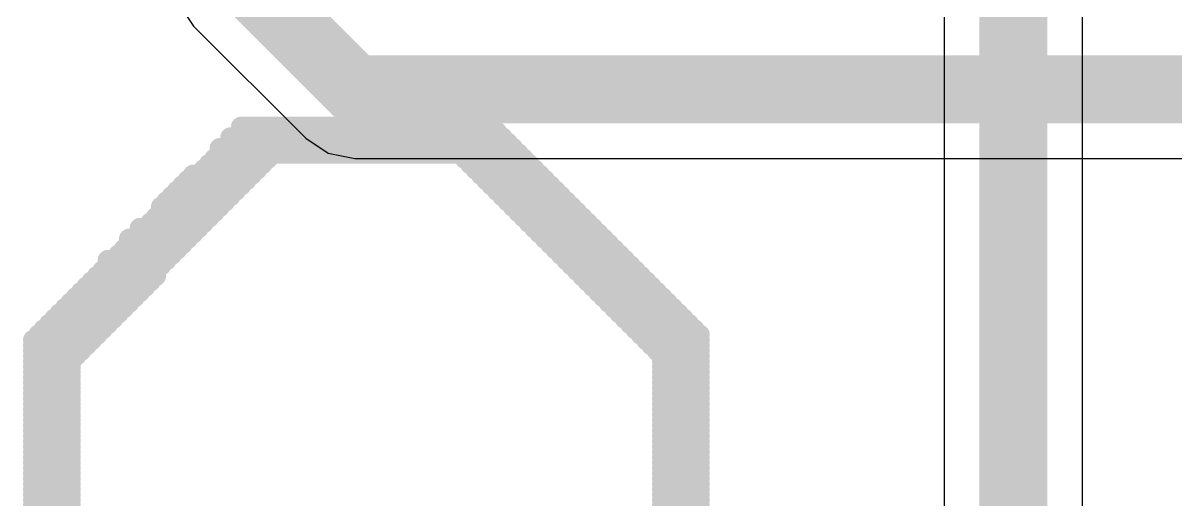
# Model space of a CAD drawing. Header units: inches. Extents: x -4.4 to 45.3, y -0.3 to 53.7.
# Drawn here: x 19.359 to 23.672, y 11.723 to 13.507 of the extents above; entities that cross this region are included whole.
import ezdxf

# ---------------------------------------------------------------- set-up
doc = ezdxf.new("R2010")
doc.units = ezdxf.units.IN
for name, color, linetype in [('Bottom Overlay', 54, 'Continuous'), ('Signal_2', 76, 'Continuous'), ('Top Layer', 1, 'Continuous')]:
    doc.layers.add(name, color=color, linetype=linetype)

msp = doc.modelspace()

# ---------------------------------------------------------------- linework, layer by layer
at = {"layer": 'Bottom Overlay', "const_width": 0.0762}
for points in [[(20.1745, 13.1187), (21.1117, 13.1187)], [(20.1346, 13.0789), (20.2144, 13.0789)], [(20.1745, 13.0988), (21.1316, 13.0988)], [(21.0718, 13.0789), (21.1516, 13.0789)], [(20.0947, 13.039), (20.1745, 13.039)], [(20.1346, 13.0589), (20.1944, 13.0589)], [(20.2543, 13.039), (21.0519, 13.039)], [(21.0917, 13.0589), (21.1715, 13.0589)], [(21.1117, 13.039), (21.1914, 13.039)], [(20.0748, 12.9991), (20.1346, 12.9991)], [(20.0947, 13.019), (20.1546, 13.019)], [(20.2144, 12.9991), (20.2742, 12.9991)], [(20.2343, 13.019), (21.0718, 13.019)], [(21.012, 12.9991), (21.0917, 12.9991)], [(21.1316, 13.019), (21.2114, 13.019)], [(21.1516, 12.9991), (21.2313, 12.9991)], [(20.0349, 12.9592), (20.0947, 12.9592)], [(20.0549, 12.9792), (20.1147, 12.9792)], [(20.1745, 12.9592), (20.2343, 12.9592)], [(20.1944, 12.9792), (20.2543, 12.9792)], [(21.0319, 12.9792), (21.1117, 12.9792)], [(21.0519, 12.9592), (21.1316, 12.9592)], [(21.1715, 12.9792), (21.2513, 12.9792)], [(21.1914, 12.9592), (21.2712, 12.9592)], [(19.9751, 12.9193), (20.0549, 12.9193)], [(19.995, 12.9393), (20.0748, 12.9393)], [(20.1346, 12.9193), (20.1944, 12.9193)], [(20.1546, 12.9393), (20.2144, 12.9393)], [(21.0718, 12.9393), (21.1516, 12.9393)], [(21.0917, 12.9193), (21.1715, 12.9193)], [(21.2114, 12.9393), (21.2911, 12.9393)], [(21.2313, 12.9193), (21.3111, 12.9193)], [(19.9153, 12.8595), (19.995, 12.8595)], [(19.9352, 12.8795), (20.015, 12.8795)], [(19.9552, 12.8994), (20.0349, 12.8994)], [(20.0748, 12.8595), (20.1346, 12.8595)], [(20.0947, 12.8795), (20.1546, 12.8795)], [(20.1147, 12.8994), (20.1745, 12.8994)], [(21.1117, 12.8994), (21.1914, 12.8994)], [(21.1316, 12.8795), (21.2114, 12.8795)], [(21.1516, 12.8595), (21.2313, 12.8595)], [(21.2513, 12.8994), (21.331, 12.8994)], [(21.2712, 12.8795), (21.351, 12.8795)], [(21.2911, 12.8595), (21.3709, 12.8595)], [(19.8754, 12.8196), (19.9552, 12.8196)], [(19.8953, 12.8396), (19.9751, 12.8396)], [(20.0349, 12.8196), (20.0947, 12.8196)], [(20.0549, 12.8396), (20.1147, 12.8396)], [(21.1715, 12.8396), (21.2313, 12.8396)], [(21.1914, 12.8196), (21.2712, 12.8196)], [(21.3111, 12.8396), (21.3908, 12.8396)], [(21.331, 12.8196), (21.4108, 12.8196)], [(19.8555, 12.7798), (19.9153, 12.7798)], [(19.8754, 12.7997), (19.9352, 12.7997)], [(19.995, 12.7798), (20.0549, 12.7798)], [(20.015, 12.7997), (20.0748, 12.7997)], [(21.2114, 12.7997), (21.2712, 12.7997)], [(21.2313, 12.7798), (21.2911, 12.7798)], [(21.351, 12.7997), (21.4307, 12.7997)], [(21.3709, 12.7798), (21.4507, 12.7798)], [(19.7956, 12.7399), (19.8754, 12.7399)], [(19.8355, 12.7598), (19.8953, 12.7598)], [(19.9552, 12.7399), (20.015, 12.7399)], [(19.9751, 12.7598), (20.0349, 12.7598)], [(21.2513, 12.7598), (21.3111, 12.7598)], [(21.2712, 12.7399), (21.331, 12.7399)], [(21.3908, 12.7598), (21.4706, 12.7598)], [(21.4108, 12.7399), (21.4905, 12.7399)], [(19.7557, 12.7), (19.8355, 12.7)], [(19.7956, 12.7199), (19.8555, 12.7199)], [(19.9153, 12.7), (19.9751, 12.7)], [(19.9352, 12.7199), (19.995, 12.7199)], [(21.2911, 12.7199), (21.351, 12.7199)], [(21.3111, 12.7), (21.3709, 12.7)], [(21.4307, 12.7199), (21.5105, 12.7199)], [(21.4507, 12.7), (21.5304, 12.7)], [(19.7358, 12.6601), (19.7956, 12.6601)], [(19.7557, 12.6801), (19.8156, 12.6801)], [(19.8754, 12.6601), (19.9352, 12.6601)], [(19.8953, 12.6801), (19.9552, 12.6801)], [(21.331, 12.6801), (21.3908, 12.6801)], [(21.351, 12.6601), (21.4108, 12.6601)], [(21.4706, 12.6801), (21.5504, 12.6801)], [(21.4905, 12.6601), (21.5703, 12.6601)], [(19.676, 12.6202), (19.7557, 12.6202)], [(19.676, 12.6003), (19.7358, 12.6003)], [(19.7159, 12.6402), (19.7757, 12.6402)], [(19.8156, 12.6003), (19.8754, 12.6003)], [(19.8355, 12.6202), (19.8953, 12.6202)], [(19.8555, 12.6402), (19.9153, 12.6402)], [(21.3709, 12.6402), (21.4307, 12.6402)], [(21.3908, 12.6202), (21.4507, 12.6202)], [(21.4108, 12.6003), (21.4706, 12.6003)], [(21.5105, 12.6402), (21.5902, 12.6402)], [(21.5304, 12.6202), (21.6102, 12.6202)], [(21.5504, 12.6003), (21.6301, 12.6003)], [(19.6361, 12.5604), (19.6959, 12.5604)], [(19.656, 12.5804), (19.7159, 12.5804)], [(19.7757, 12.5604), (19.8555, 12.5604)], [(19.7956, 12.5804), (19.8555, 12.5804)], [(21.4307, 12.5804), (21.4905, 12.5804)], [(21.4507, 12.5604), (21.5105, 12.5604)], [(21.5703, 12.5804), (21.6501, 12.5804)], [(21.5902, 12.5604), (21.67, 12.5604)], [(19.5962, 12.5205), (19.656, 12.5205)], [(19.6162, 12.5405), (19.676, 12.5405)], [(19.7358, 12.5205), (19.8156, 12.5205)], [(19.7557, 12.5405), (19.8355, 12.5405)], [(21.4706, 12.5405), (21.5304, 12.5405)], [(21.4905, 12.5205), (21.5504, 12.5205)], [(21.6102, 12.5405), (21.6899, 12.5405)], [(21.6301, 12.5205), (21.7099, 12.5205)], [(19.5563, 12.4807), (19.6162, 12.4807)], [(19.5763, 12.5006), (19.6361, 12.5006)], [(19.6959, 12.4807), (19.7757, 12.4807)], [(19.7159, 12.5006), (19.7956, 12.5006)], [(21.5105, 12.5006), (21.5703, 12.5006)], [(21.5304, 12.4807), (21.5902, 12.4807)], [(21.6501, 12.5006), (21.7298, 12.5006)], [(21.67, 12.4807), (21.7498, 12.4807)], [(19.5165, 12.4408), (19.5763, 12.4408)], [(19.5364, 12.4607), (19.5962, 12.4607)], [(19.656, 12.4408), (19.7358, 12.4408)], [(19.676, 12.4607), (19.7557, 12.4607)], [(21.5504, 12.4607), (21.6102, 12.4607)], [(21.5703, 12.4408), (21.6301, 12.4408)], [(21.6899, 12.4607), (21.7697, 12.4607)], [(21.7099, 12.4408), (21.7896, 12.4408)], [(19.4766, 12.4009), (19.5364, 12.4009)], [(19.4965, 12.4208), (19.5563, 12.4208)], [(19.6162, 12.4009), (19.6959, 12.4009)], [(19.6361, 12.4208), (19.7159, 12.4208)], [(21.5902, 12.4208), (21.6501, 12.4208)], [(21.6102, 12.4009), (21.67, 12.4009)], [(21.7298, 12.4208), (21.8096, 12.4208)], [(21.7498, 12.4009), (21.8295, 12.4009)], [(19.4168, 12.3411), (19.4766, 12.3411)], [(19.4367, 12.361), (19.4965, 12.361)], [(19.4566, 12.381), (19.5165, 12.381)], [(19.5563, 12.3411), (19.6361, 12.3411)], [(19.5763, 12.361), (19.656, 12.361)], [(19.5962, 12.381), (19.676, 12.381)], [(21.6301, 12.381), (21.6899, 12.381)], [(21.6501, 12.361), (21.7099, 12.361)], [(21.67, 12.3411), (21.7298, 12.3411)], [(21.7697, 12.381), (21.8495, 12.381)], [(21.7896, 12.361), (21.8694, 12.361)], [(21.8096, 12.3411), (21.8893, 12.3411)], [(19.3968, 12.3211), (19.4566, 12.3211)], [(19.3968, 12.3012), (19.4566, 12.3012)], [(19.5165, 12.3012), (19.5962, 12.3012)], [(19.5364, 12.3211), (19.6162, 12.3211)], [(21.6899, 12.3211), (21.7498, 12.3211)], [(21.7099, 12.3012), (21.7697, 12.3012)], [(21.8295, 12.3211), (21.8893, 12.3211)], [(21.8495, 12.3012), (21.8893, 12.3012)], [(19.3968, 12.2812), (19.4566, 12.2812)], [(19.3968, 12.2613), (19.4566, 12.2613)], [(19.4965, 12.2812), (19.5763, 12.2812)], [(19.4965, 12.2613), (19.5563, 12.2613)], [(21.7298, 12.2812), (21.7896, 12.2812)], [(21.7498, 12.2613), (21.8096, 12.2613)], [(21.8495, 12.2812), (21.8893, 12.2812)], [(21.8495, 12.2613), (21.8893, 12.2613)], [(19.3968, 12.2414), (19.4566, 12.2414)], [(19.3968, 12.2214), (19.4566, 12.2214)], [(19.4965, 12.2414), (19.5364, 12.2414)], [(19.4965, 12.2214), (19.5364, 12.2214)], [(21.7498, 12.2414), (21.8096, 12.2414)], [(21.7498, 12.2214), (21.8096, 12.2214)], [(21.8495, 12.2414), (21.8893, 12.2414)], [(21.8495, 12.2214), (21.8893, 12.2214)], [(19.3968, 12.2015), (19.4566, 12.2015)], [(19.3968, 12.1816), (19.4566, 12.1816)], [(19.4965, 12.2015), (19.5364, 12.2015)], [(19.4965, 12.1816), (19.5364, 12.1816)], [(21.7498, 12.2015), (21.8096, 12.2015)], [(21.7498, 12.1816), (21.8096, 12.1816)], [(21.8495, 12.2015), (21.8893, 12.2015)], [(21.8495, 12.1816), (21.8893, 12.1816)], [(19.3968, 12.1616), (19.4566, 12.1616)], [(19.3968, 12.1417), (19.4566, 12.1417)], [(19.4965, 12.1616), (19.5364, 12.1616)], [(19.4965, 12.1417), (19.5364, 12.1417)], [(21.7498, 12.1616), (21.8096, 12.1616)], [(21.7498, 12.1417), (21.8096, 12.1417)], [(21.8495, 12.1616), (21.8893, 12.1616)], [(21.8495, 12.1417), (21.8893, 12.1417)], [(19.3968, 12.1217), (19.4566, 12.1217)], [(19.3968, 12.1018), (19.4566, 12.1018)], [(19.3968, 12.0818), (19.4566, 12.0818)], [(19.4965, 12.1217), (19.5364, 12.1217)], [(19.4965, 12.1018), (19.5364, 12.1018)], [(19.4965, 12.0818), (19.5364, 12.0818)], [(21.7498, 12.1217), (21.8096, 12.1217)], [(21.7498, 12.1018), (21.8096, 12.1018)], [(21.7498, 12.0818), (21.8096, 12.0818)], [(21.8495, 12.1217), (21.8893, 12.1217)], [(21.8495, 12.1018), (21.8893, 12.1018)], [(21.8495, 12.0818), (21.8893, 12.0818)], [(19.3968, 12.0619), (19.4566, 12.0619)], [(19.3968, 12.042), (19.4566, 12.042)], [(19.4965, 12.0619), (19.5364, 12.0619)], [(19.4965, 12.042), (19.5364, 12.042)], [(21.7498, 12.0619), (21.8096, 12.0619)], [(21.7498, 12.042), (21.8096, 12.042)], [(21.8495, 12.0619), (21.8893, 12.0619)], [(21.8495, 12.042), (21.8893, 12.042)], [(19.3968, 12.022), (19.4566, 12.022)], [(19.3968, 12.0021), (19.4566, 12.0021)], [(19.4965, 12.022), (19.5364, 12.022)], [(19.4965, 12.0021), (19.5364, 12.0021)], [(21.7498, 12.022), (21.8096, 12.022)], [(21.7498, 12.0021), (21.8096, 12.0021)], [(21.8495, 12.022), (21.8893, 12.022)], [(21.8495, 12.0021), (21.8893, 12.0021)], [(19.3968, 11.9821), (19.4566, 11.9821)], [(19.3968, 11.9622), (19.4566, 11.9622)], [(19.4965, 11.9821), (19.5364, 11.9821)], [(19.4965, 11.9622), (19.5364, 11.9622)], [(21.7498, 11.9821), (21.8096, 11.9821)], [(21.7498, 11.9622), (21.8096, 11.9622)], [(21.8495, 11.9821), (21.8893, 11.9821)], [(21.8495, 11.9622), (21.8893, 11.9622)], [(19.3968, 11.9423), (19.4566, 11.9423)], [(19.3968, 11.9223), (19.4566, 11.9223)], [(19.4965, 11.9423), (19.5364, 11.9423)], [(19.4965, 11.9223), (19.5364, 11.9223)], [(21.7498, 11.9423), (21.8096, 11.9423)], [(21.7498, 11.9223), (21.8096, 11.9223)], [(21.8495, 11.9423), (21.8893, 11.9423)], [(21.8495, 11.9223), (21.8893, 11.9223)], [(19.3968, 11.9024), (19.4566, 11.9024)], [(19.3968, 11.8824), (19.4566, 11.8824)], [(19.4965, 11.9024), (19.5364, 11.9024)], [(19.4965, 11.8824), (19.5364, 11.8824)], [(21.7498, 11.9024), (21.8096, 11.9024)], [(21.7498, 11.8824), (21.8096, 11.8824)], [(21.8495, 11.9024), (21.8893, 11.9024)], [(21.8495, 11.8824), (21.8893, 11.8824)], [(19.3968, 11.8625), (19.4566, 11.8625)], [(19.3968, 11.8426), (19.4566, 11.8426)], [(19.3968, 11.8226), (19.4367, 11.8226)], [(19.4965, 11.8625), (19.5364, 11.8625)], [(19.4965, 11.8426), (19.5364, 11.8426)], [(19.4965, 11.8226), (19.5364, 11.8226)], [(21.7498, 11.8625), (21.8096, 11.8625)], [(21.7498, 11.8426), (21.8096, 11.8426)], [(21.7498, 11.8226), (21.8096, 11.8226)], [(21.8495, 11.8625), (21.8893, 11.8625)], [(21.8495, 11.8426), (21.8893, 11.8426)], [(21.8495, 11.8226), (21.8893, 11.8226)], [(19.3968, 11.8027), (19.4367, 11.8027)], [(19.3968, 11.7827), (19.4367, 11.7827)], [(19.4965, 11.8027), (19.5364, 11.8027)], [(19.4965, 11.7827), (19.5364, 11.7827)], [(21.7498, 11.8027), (21.8096, 11.8027)], [(21.7498, 11.7827), (21.8096, 11.7827)], [(21.8495, 11.8027), (21.8893, 11.8027)], [(21.8495, 11.7827), (21.8893, 11.7827)], [(19.3968, 11.7628), (19.4367, 11.7628)], [(19.3968, 11.7429), (19.4367, 11.7429)], [(19.4965, 11.7628), (19.5364, 11.7628)], [(19.4965, 11.7429), (19.5364, 11.7429)], [(21.7498, 11.7628), (21.8096, 11.7628)], [(21.7498, 11.7429), (21.8096, 11.7429)], [(21.8495, 11.7628), (21.8893, 11.7628)], [(21.8495, 11.7429), (21.8893, 11.7429)], [(19.3968, 11.7229), (19.4367, 11.7229)], [(19.3968, 11.703), (19.4367, 11.703)], [(19.4965, 11.7229), (19.5364, 11.7229)], [(19.4965, 11.703), (19.5364, 11.703)], [(21.7498, 11.7229), (21.8096, 11.7229)], [(21.7498, 11.703), (21.8096, 11.703)], [(21.8495, 11.7229), (21.8893, 11.7229)], [(21.8495, 11.703), (21.8893, 11.703)]]:
    msp.add_lwpolyline(points, dxfattribs=at)
at = {"layer": 'Bottom Overlay', "const_width": 0.0381}
for points in [[(20.1554, 13.1187, 1), (20.1935, 13.1187, 1)], [(21.0926, 13.1187, 1), (21.1307, 13.1187, 1)], [(20.1156, 13.0789, 1), (20.1537, 13.0789, 1)], [(20.1554, 13.0988, 1), (20.1935, 13.0988, 1)], [(20.1953, 13.0789, 1), (20.2334, 13.0789, 1)], [(21.0528, 13.0789, 1), (21.0909, 13.0789, 1)], [(21.1126, 13.0988, 1), (21.1507, 13.0988, 1)], [(21.1325, 13.0789, 1), (21.1706, 13.0789, 1)], [(20.0757, 13.039, 1), (20.1138, 13.039, 1)], [(20.1156, 13.0589, 1), (20.1537, 13.0589, 1)], [(20.1554, 13.039, 1), (20.1935, 13.039, 1)], [(20.1754, 13.0589, 1), (20.2135, 13.0589, 1)], [(20.2352, 13.039, 1), (20.2733, 13.039, 1)], [(21.0328, 13.039, 1), (21.0709, 13.039, 1)], [(21.0727, 13.0589, 1), (21.1108, 13.0589, 1)], [(21.0926, 13.039, 1), (21.1307, 13.039, 1)], [(21.1525, 13.0589, 1), (21.1906, 13.0589, 1)], [(21.1724, 13.039, 1), (21.2105, 13.039, 1)], [(20.0557, 12.9991, 1), (20.0938, 12.9991, 1)], [(20.0757, 13.019, 1), (20.1138, 13.019, 1)], [(20.1156, 12.9991, 1), (20.1537, 12.9991, 1)], [(20.1355, 13.019, 1), (20.1736, 13.019, 1)], [(20.1953, 12.9991, 1), (20.2334, 12.9991, 1)], [(20.2153, 13.019, 1), (20.2534, 13.019, 1)], [(20.2551, 12.9991, 1), (20.2932, 12.9991, 1)], [(20.9929, 12.9991, 1), (21.031, 12.9991, 1)], [(21.0528, 13.019, 1), (21.0909, 13.019, 1)], [(21.0727, 12.9991, 1), (21.1108, 12.9991, 1)], [(21.1126, 13.019, 1), (21.1507, 13.019, 1)], [(21.1325, 12.9991, 1), (21.1706, 12.9991, 1)], [(21.1923, 13.019, 1), (21.2304, 13.019, 1)], [(21.2123, 12.9991, 1), (21.2504, 12.9991, 1)], [(20.0159, 12.9592, 1), (20.054, 12.9592, 1)], [(20.0358, 12.9792, 1), (20.0739, 12.9792, 1)], [(20.0757, 12.9592, 1), (20.1138, 12.9592, 1)], [(20.0956, 12.9792, 1), (20.1337, 12.9792, 1)], [(20.1554, 12.9592, 1), (20.1935, 12.9592, 1)], [(20.1754, 12.9792, 1), (20.2135, 12.9792, 1)], [(20.2153, 12.9592, 1), (20.2534, 12.9592, 1)], [(20.2352, 12.9792, 1), (20.2733, 12.9792, 1)], [(21.0129, 12.9792, 1), (21.051, 12.9792, 1)], [(21.0328, 12.9592, 1), (21.0709, 12.9592, 1)], [(21.0926, 12.9792, 1), (21.1307, 12.9792, 1)], [(21.1126, 12.9592, 1), (21.1507, 12.9592, 1)], [(21.1525, 12.9792, 1), (21.1906, 12.9792, 1)], [(21.1724, 12.9592, 1), (21.2105, 12.9592, 1)], [(21.2322, 12.9792, 1), (21.2703, 12.9792, 1)], [(21.2522, 12.9592, 1), (21.2903, 12.9592, 1)], [(19.956, 12.9193, 1), (19.9941, 12.9193, 1)], [(19.976, 12.9393, 1), (20.0141, 12.9393, 1)], [(20.0358, 12.9193, 1), (20.0739, 12.9193, 1)], [(20.0557, 12.9393, 1), (20.0938, 12.9393, 1)], [(20.1156, 12.9193, 1), (20.1537, 12.9193, 1)], [(20.1355, 12.9393, 1), (20.1736, 12.9393, 1)], [(20.1754, 12.9193, 1), (20.2135, 12.9193, 1)], [(20.1953, 12.9393, 1), (20.2334, 12.9393, 1)], [(21.0528, 12.9393, 1), (21.0909, 12.9393, 1)], [(21.0727, 12.9193, 1), (21.1108, 12.9193, 1)], [(21.1325, 12.9393, 1), (21.1706, 12.9393, 1)], [(21.1525, 12.9193, 1), (21.1906, 12.9193, 1)], [(21.1923, 12.9393, 1), (21.2304, 12.9393, 1)], [(21.2123, 12.9193, 1), (21.2504, 12.9193, 1)], [(21.2721, 12.9393, 1), (21.3102, 12.9393, 1)], [(21.292, 12.9193, 1), (21.3301, 12.9193, 1)], [(19.8962, 12.8595, 1), (19.9343, 12.8595, 1)], [(19.9162, 12.8795, 1), (19.9543, 12.8795, 1)], [(19.9361, 12.8994, 1), (19.9742, 12.8994, 1)], [(19.976, 12.8595, 1), (20.0141, 12.8595, 1)], [(19.9959, 12.8795, 1), (20.034, 12.8795, 1)], [(20.0159, 12.8994, 1), (20.054, 12.8994, 1)], [(20.0557, 12.8595, 1), (20.0938, 12.8595, 1)], [(20.0757, 12.8795, 1), (20.1138, 12.8795, 1)], [(20.0956, 12.8994, 1), (20.1337, 12.8994, 1)], [(20.1156, 12.8595, 1), (20.1537, 12.8595, 1)], [(20.1355, 12.8795, 1), (20.1736, 12.8795, 1)], [(20.1554, 12.8994, 1), (20.1935, 12.8994, 1)], [(21.0926, 12.8994, 1), (21.1307, 12.8994, 1)], [(21.1126, 12.8795, 1), (21.1507, 12.8795, 1)], [(21.1325, 12.8595, 1), (21.1706, 12.8595, 1)], [(21.1724, 12.8994, 1), (21.2105, 12.8994, 1)], [(21.1923, 12.8795, 1), (21.2304, 12.8795, 1)], [(21.2123, 12.8595, 1), (21.2504, 12.8595, 1)], [(21.2322, 12.8994, 1), (21.2703, 12.8994, 1)], [(21.2522, 12.8795, 1), (21.2903, 12.8795, 1)], [(21.2721, 12.8595, 1), (21.3102, 12.8595, 1)], [(21.312, 12.8994, 1), (21.3501, 12.8994, 1)], [(21.3319, 12.8795, 1), (21.37, 12.8795, 1)], [(21.3519, 12.8595, 1), (21.39, 12.8595, 1)], [(19.8563, 12.8196, 1), (19.8944, 12.8196, 1)], [(19.8763, 12.8396, 1), (19.9144, 12.8396, 1)], [(19.9361, 12.8196, 1), (19.9742, 12.8196, 1)], [(19.956, 12.8396, 1), (19.9941, 12.8396, 1)], [(20.0159, 12.8196, 1), (20.054, 12.8196, 1)], [(20.0358, 12.8396, 1), (20.0739, 12.8396, 1)], [(20.0757, 12.8196, 1), (20.1138, 12.8196, 1)], [(20.0956, 12.8396, 1), (20.1337, 12.8396, 1)], [(21.1525, 12.8396, 1), (21.1906, 12.8396, 1)], [(21.1724, 12.8196, 1), (21.2105, 12.8196, 1)], [(21.2123, 12.8396, 1), (21.2504, 12.8396, 1)], [(21.2522, 12.8196, 1), (21.2903, 12.8196, 1)], [(21.292, 12.8396, 1), (21.3301, 12.8396, 1)], [(21.312, 12.8196, 1), (21.3501, 12.8196, 1)], [(21.3718, 12.8396, 1), (21.4099, 12.8396, 1)], [(21.3917, 12.8196, 1), (21.4298, 12.8196, 1)], [(19.8364, 12.7798, 1), (19.8745, 12.7798, 1)], [(19.8563, 12.7997, 1), (19.8944, 12.7997, 1)], [(19.8962, 12.7798, 1), (19.9343, 12.7798, 1)], [(19.9162, 12.7997, 1), (19.9543, 12.7997, 1)], [(19.976, 12.7798, 1), (20.0141, 12.7798, 1)], [(19.9959, 12.7997, 1), (20.034, 12.7997, 1)], [(20.0358, 12.7798, 1), (20.0739, 12.7798, 1)], [(20.0557, 12.7997, 1), (20.0938, 12.7997, 1)], [(21.1923, 12.7997, 1), (21.2304, 12.7997, 1)], [(21.2123, 12.7798, 1), (21.2504, 12.7798, 1)], [(21.2522, 12.7997, 1), (21.2903, 12.7997, 1)], [(21.2721, 12.7798, 1), (21.3102, 12.7798, 1)], [(21.3319, 12.7997, 1), (21.37, 12.7997, 1)], [(21.3519, 12.7798, 1), (21.39, 12.7798, 1)], [(21.4117, 12.7997, 1), (21.4498, 12.7997, 1)], [(21.4316, 12.7798, 1), (21.4697, 12.7798, 1)], [(19.7766, 12.7399, 1), (19.8147, 12.7399, 1)], [(19.8165, 12.7598, 1), (19.8546, 12.7598, 1)], [(19.8563, 12.7399, 1), (19.8944, 12.7399, 1)], [(19.8763, 12.7598, 1), (19.9144, 12.7598, 1)], [(19.9361, 12.7399, 1), (19.9742, 12.7399, 1)], [(19.956, 12.7598, 1), (19.9941, 12.7598, 1)], [(19.9959, 12.7399, 1), (20.034, 12.7399, 1)], [(20.0159, 12.7598, 1), (20.054, 12.7598, 1)], [(21.2322, 12.7598, 1), (21.2703, 12.7598, 1)], [(21.2522, 12.7399, 1), (21.2903, 12.7399, 1)], [(21.292, 12.7598, 1), (21.3301, 12.7598, 1)], [(21.312, 12.7399, 1), (21.3501, 12.7399, 1)], [(21.3718, 12.7598, 1), (21.4099, 12.7598, 1)], [(21.3917, 12.7399, 1), (21.4298, 12.7399, 1)], [(21.4516, 12.7598, 1), (21.4897, 12.7598, 1)], [(21.4715, 12.7399, 1), (21.5096, 12.7399, 1)], [(19.7367, 12.7, 1), (19.7748, 12.7, 1)], [(19.7766, 12.7199, 1), (19.8147, 12.7199, 1)], [(19.8165, 12.7, 1), (19.8546, 12.7, 1)], [(19.8364, 12.7199, 1), (19.8745, 12.7199, 1)], [(19.8962, 12.7, 1), (19.9343, 12.7, 1)], [(19.9162, 12.7199, 1), (19.9543, 12.7199, 1)], [(19.956, 12.7, 1), (19.9941, 12.7, 1)], [(19.976, 12.7199, 1), (20.0141, 12.7199, 1)], [(21.2721, 12.7199, 1), (21.3102, 12.7199, 1)], [(21.292, 12.7, 1), (21.3301, 12.7, 1)], [(21.3319, 12.7199, 1), (21.37, 12.7199, 1)], [(21.3519, 12.7, 1), (21.39, 12.7, 1)], [(21.4117, 12.7199, 1), (21.4498, 12.7199, 1)], [(21.4316, 12.7, 1), (21.4697, 12.7, 1)], [(21.4914, 12.7199, 1), (21.5295, 12.7199, 1)], [(21.5114, 12.7, 1), (21.5495, 12.7, 1)], [(19.7168, 12.6601, 1), (19.7549, 12.6601, 1)], [(19.7367, 12.6801, 1), (19.7748, 12.6801, 1)], [(19.7766, 12.6601, 1), (19.8147, 12.6601, 1)], [(19.7965, 12.6801, 1), (19.8346, 12.6801, 1)], [(19.8563, 12.6601, 1), (19.8944, 12.6601, 1)], [(19.8763, 12.6801, 1), (19.9144, 12.6801, 1)], [(19.9162, 12.6601, 1), (19.9543, 12.6601, 1)], [(19.9361, 12.6801, 1), (19.9742, 12.6801, 1)], [(21.312, 12.6801, 1), (21.3501, 12.6801, 1)], [(21.3319, 12.6601, 1), (21.37, 12.6601, 1)], [(21.3718, 12.6801, 1), (21.4099, 12.6801, 1)], [(21.3917, 12.6601, 1), (21.4298, 12.6601, 1)], [(21.4516, 12.6801, 1), (21.4897, 12.6801, 1)], [(21.4715, 12.6601, 1), (21.5096, 12.6601, 1)], [(21.5313, 12.6801, 1), (21.5694, 12.6801, 1)], [(21.5513, 12.6601, 1), (21.5894, 12.6601, 1)], [(19.6569, 12.6202, 1), (19.695, 12.6202, 1)], [(19.6569, 12.6003, 1), (19.695, 12.6003, 1)], [(19.6968, 12.6402, 1), (19.7349, 12.6402, 1)], [(19.7168, 12.6003, 1), (19.7549, 12.6003, 1)], [(19.7367, 12.6202, 1), (19.7748, 12.6202, 1)], [(19.7566, 12.6402, 1), (19.7947, 12.6402, 1)], [(19.7965, 12.6003, 1), (19.8346, 12.6003, 1)], [(19.8165, 12.6202, 1), (19.8546, 12.6202, 1)], [(19.8364, 12.6402, 1), (19.8745, 12.6402, 1)], [(19.8563, 12.6003, 1), (19.8944, 12.6003, 1)], [(19.8763, 12.6202, 1), (19.9144, 12.6202, 1)], [(19.8962, 12.6402, 1), (19.9343, 12.6402, 1)], [(21.3519, 12.6402, 1), (21.39, 12.6402, 1)], [(21.3718, 12.6202, 1), (21.4099, 12.6202, 1)], [(21.3917, 12.6003, 1), (21.4298, 12.6003, 1)], [(21.4117, 12.6402, 1), (21.4498, 12.6402, 1)], [(21.4316, 12.6202, 1), (21.4697, 12.6202, 1)], [(21.4516, 12.6003, 1), (21.4897, 12.6003, 1)], [(21.4914, 12.6402, 1), (21.5295, 12.6402, 1)], [(21.5114, 12.6202, 1), (21.5495, 12.6202, 1)], [(21.5313, 12.6003, 1), (21.5694, 12.6003, 1)], [(21.5712, 12.6402, 1), (21.6093, 12.6402, 1)], [(21.5911, 12.6202, 1), (21.6292, 12.6202, 1)], [(21.6111, 12.6003, 1), (21.6492, 12.6003, 1)], [(19.6171, 12.5604, 1), (19.6552, 12.5604, 1)], [(19.637, 12.5804, 1), (19.6751, 12.5804, 1)], [(19.6769, 12.5604, 1), (19.715, 12.5604, 1)], [(19.6968, 12.5804, 1), (19.7349, 12.5804, 1)], [(19.7566, 12.5604, 1), (19.7947, 12.5604, 1)], [(19.7766, 12.5804, 1), (19.8147, 12.5804, 1)], [(19.8364, 12.5804, 1), (19.8745, 12.5804, 1)], [(19.8364, 12.5604, 1), (19.8745, 12.5604, 1)], [(21.4117, 12.5804, 1), (21.4498, 12.5804, 1)], [(21.4316, 12.5604, 1), (21.4697, 12.5604, 1)], [(21.4715, 12.5804, 1), (21.5096, 12.5804, 1)], [(21.4914, 12.5604, 1), (21.5295, 12.5604, 1)], [(21.5513, 12.5804, 1), (21.5894, 12.5804, 1)], [(21.5712, 12.5604, 1), (21.6093, 12.5604, 1)], [(21.631, 12.5804, 1), (21.6691, 12.5804, 1)], [(21.651, 12.5604, 1), (21.6891, 12.5604, 1)], [(19.5772, 12.5205, 1), (19.6153, 12.5205, 1)], [(19.5971, 12.5405, 1), (19.6352, 12.5405, 1)], [(19.637, 12.5205, 1), (19.6751, 12.5205, 1)], [(19.6569, 12.5405, 1), (19.695, 12.5405, 1)], [(19.7168, 12.5205, 1), (19.7549, 12.5205, 1)], [(19.7367, 12.5405, 1), (19.7748, 12.5405, 1)], [(19.7965, 12.5205, 1), (19.8346, 12.5205, 1)], [(19.8165, 12.5405, 1), (19.8546, 12.5405, 1)], [(21.4516, 12.5405, 1), (21.4897, 12.5405, 1)], [(21.4715, 12.5205, 1), (21.5096, 12.5205, 1)], [(21.5114, 12.5405, 1), (21.5495, 12.5405, 1)], [(21.5313, 12.5205, 1), (21.5694, 12.5205, 1)], [(21.5911, 12.5405, 1), (21.6292, 12.5405, 1)], [(21.6111, 12.5205, 1), (21.6492, 12.5205, 1)], [(21.6709, 12.5405, 1), (21.709, 12.5405, 1)], [(21.6908, 12.5205, 1), (21.7289, 12.5205, 1)], [(19.5373, 12.4807, 1), (19.5754, 12.4807, 1)], [(19.5572, 12.5006, 1), (19.5953, 12.5006, 1)], [(19.5971, 12.4807, 1), (19.6352, 12.4807, 1)], [(19.6171, 12.5006, 1), (19.6552, 12.5006, 1)], [(19.6769, 12.4807, 1), (19.715, 12.4807, 1)], [(19.6968, 12.5006, 1), (19.7349, 12.5006, 1)], [(19.7566, 12.4807, 1), (19.7947, 12.4807, 1)], [(19.7766, 12.5006, 1), (19.8147, 12.5006, 1)], [(21.4914, 12.5006, 1), (21.5295, 12.5006, 1)], [(21.5114, 12.4807, 1), (21.5495, 12.4807, 1)], [(21.5513, 12.5006, 1), (21.5894, 12.5006, 1)], [(21.5712, 12.4807, 1), (21.6093, 12.4807, 1)], [(21.631, 12.5006, 1), (21.6691, 12.5006, 1)], [(21.651, 12.4807, 1), (21.6891, 12.4807, 1)], [(21.7108, 12.5006, 1), (21.7489, 12.5006, 1)], [(21.7307, 12.4807, 1), (21.7688, 12.4807, 1)], [(19.4974, 12.4408, 1), (19.5355, 12.4408, 1)], [(19.5174, 12.4607, 1), (19.5555, 12.4607, 1)], [(19.5572, 12.4408, 1), (19.5953, 12.4408, 1)], [(19.5772, 12.4607, 1), (19.6153, 12.4607, 1)], [(19.637, 12.4408, 1), (19.6751, 12.4408, 1)], [(19.6569, 12.4607, 1), (19.695, 12.4607, 1)], [(19.7168, 12.4408, 1), (19.7549, 12.4408, 1)], [(19.7367, 12.4607, 1), (19.7748, 12.4607, 1)], [(21.5313, 12.4607, 1), (21.5694, 12.4607, 1)], [(21.5513, 12.4408, 1), (21.5894, 12.4408, 1)], [(21.5911, 12.4607, 1), (21.6292, 12.4607, 1)], [(21.6111, 12.4408, 1), (21.6492, 12.4408, 1)], [(21.6709, 12.4607, 1), (21.709, 12.4607, 1)], [(21.6908, 12.4408, 1), (21.7289, 12.4408, 1)], [(21.7507, 12.4607, 1), (21.7888, 12.4607, 1)], [(21.7706, 12.4408, 1), (21.8087, 12.4408, 1)], [(19.4575, 12.4009, 1), (19.4956, 12.4009, 1)], [(19.4775, 12.4208, 1), (19.5156, 12.4208, 1)], [(19.5174, 12.4009, 1), (19.5555, 12.4009, 1)], [(19.5373, 12.4208, 1), (19.5754, 12.4208, 1)], [(19.5971, 12.4009, 1), (19.6352, 12.4009, 1)], [(19.6171, 12.4208, 1), (19.6552, 12.4208, 1)], [(19.6769, 12.4009, 1), (19.715, 12.4009, 1)], [(19.6968, 12.4208, 1), (19.7349, 12.4208, 1)], [(21.5712, 12.4208, 1), (21.6093, 12.4208, 1)], [(21.5911, 12.4009, 1), (21.6292, 12.4009, 1)], [(21.631, 12.4208, 1), (21.6691, 12.4208, 1)], [(21.651, 12.4009, 1), (21.6891, 12.4009, 1)], [(21.7108, 12.4208, 1), (21.7489, 12.4208, 1)], [(21.7307, 12.4009, 1), (21.7688, 12.4009, 1)], [(21.7905, 12.4208, 1), (21.8286, 12.4208, 1)], [(21.8105, 12.4009, 1), (21.8486, 12.4009, 1)], [(19.3977, 12.3411, 1), (19.4358, 12.3411, 1)], [(19.4177, 12.361, 1), (19.4558, 12.361, 1)], [(19.4376, 12.381, 1), (19.4757, 12.381, 1)], [(19.4575, 12.3411, 1), (19.4956, 12.3411, 1)], [(19.4775, 12.361, 1), (19.5156, 12.361, 1)], [(19.4974, 12.381, 1), (19.5355, 12.381, 1)], [(19.5373, 12.3411, 1), (19.5754, 12.3411, 1)], [(19.5572, 12.361, 1), (19.5953, 12.361, 1)], [(19.5772, 12.381, 1), (19.6153, 12.381, 1)], [(19.6171, 12.3411, 1), (19.6552, 12.3411, 1)], [(19.637, 12.361, 1), (19.6751, 12.361, 1)], [(19.6569, 12.381, 1), (19.695, 12.381, 1)], [(21.6111, 12.381, 1), (21.6492, 12.381, 1)], [(21.631, 12.361, 1), (21.6691, 12.361, 1)], [(21.651, 12.3411, 1), (21.6891, 12.3411, 1)], [(21.6709, 12.381, 1), (21.709, 12.381, 1)], [(21.6908, 12.361, 1), (21.7289, 12.361, 1)], [(21.7108, 12.3411, 1), (21.7489, 12.3411, 1)], [(21.7507, 12.381, 1), (21.7888, 12.381, 1)], [(21.7706, 12.361, 1), (21.8087, 12.361, 1)], [(21.7905, 12.3411, 1), (21.8286, 12.3411, 1)], [(21.8304, 12.381, 1), (21.8685, 12.381, 1)], [(21.8504, 12.361, 1), (21.8885, 12.361, 1)], [(21.8703, 12.3411, 1), (21.9084, 12.3411, 1)], [(19.3778, 12.3211, 1), (19.4159, 12.3211, 1)], [(19.3778, 12.3012, 1), (19.4159, 12.3012, 1)], [(19.4376, 12.3211, 1), (19.4757, 12.3211, 1)], [(19.4376, 12.3012, 1), (19.4757, 12.3012, 1)], [(19.4974, 12.3012, 1), (19.5355, 12.3012, 1)], [(19.5174, 12.3211, 1), (19.5555, 12.3211, 1)], [(19.5772, 12.3012, 1), (19.6153, 12.3012, 1)], [(19.5971, 12.3211, 1), (19.6352, 12.3211, 1)], [(21.6709, 12.3211, 1), (21.709, 12.3211, 1)], [(21.6908, 12.3012, 1), (21.7289, 12.3012, 1)], [(21.7307, 12.3211, 1), (21.7688, 12.3211, 1)], [(21.7507, 12.3012, 1), (21.7888, 12.3012, 1)], [(21.8105, 12.3211, 1), (21.8486, 12.3211, 1)], [(21.8304, 12.3012, 1), (21.8685, 12.3012, 1)], [(21.8703, 12.3211, 1), (21.9084, 12.3211, 1)], [(21.8703, 12.3012, 1), (21.9084, 12.3012, 1)], [(19.3778, 12.2812, 1), (19.4159, 12.2812, 1)], [(19.3778, 12.2613, 1), (19.4159, 12.2613, 1)], [(19.4376, 12.2812, 1), (19.4757, 12.2812, 1)], [(19.4376, 12.2613, 1), (19.4757, 12.2613, 1)], [(19.4775, 12.2812, 1), (19.5156, 12.2812, 1)], [(19.4775, 12.2613, 1), (19.5156, 12.2613, 1)], [(19.5373, 12.2613, 1), (19.5754, 12.2613, 1)], [(19.5572, 12.2812, 1), (19.5953, 12.2812, 1)], [(21.7108, 12.2812, 1), (21.7489, 12.2812, 1)], [(21.7307, 12.2613, 1), (21.7688, 12.2613, 1)], [(21.7706, 12.2812, 1), (21.8087, 12.2812, 1)], [(21.7905, 12.2613, 1), (21.8286, 12.2613, 1)], [(21.8304, 12.2812, 1), (21.8685, 12.2812, 1)], [(21.8304, 12.2613, 1), (21.8685, 12.2613, 1)], [(21.8703, 12.2812, 1), (21.9084, 12.2812, 1)], [(21.8703, 12.2613, 1), (21.9084, 12.2613, 1)], [(19.3778, 12.2414, 1), (19.4159, 12.2414, 1)], [(19.3778, 12.2214, 1), (19.4159, 12.2214, 1)], [(19.4376, 12.2414, 1), (19.4757, 12.2414, 1)], [(19.4376, 12.2214, 1), (19.4757, 12.2214, 1)], [(19.4775, 12.2414, 1), (19.5156, 12.2414, 1)], [(19.4775, 12.2214, 1), (19.5156, 12.2214, 1)], [(19.5174, 12.2414, 1), (19.5555, 12.2414, 1)], [(19.5174, 12.2214, 1), (19.5555, 12.2214, 1)], [(21.7307, 12.2414, 1), (21.7688, 12.2414, 1)], [(21.7307, 12.2214, 1), (21.7688, 12.2214, 1)], [(21.7905, 12.2414, 1), (21.8286, 12.2414, 1)], [(21.7905, 12.2214, 1), (21.8286, 12.2214, 1)], [(21.8304, 12.2414, 1), (21.8685, 12.2414, 1)], [(21.8304, 12.2214, 1), (21.8685, 12.2214, 1)], [(21.8703, 12.2414, 1), (21.9084, 12.2414, 1)], [(21.8703, 12.2214, 1), (21.9084, 12.2214, 1)], [(19.3778, 12.2015, 1), (19.4159, 12.2015, 1)], [(19.3778, 12.1816, 1), (19.4159, 12.1816, 1)], [(19.4376, 12.2015, 1), (19.4757, 12.2015, 1)], [(19.4376, 12.1816, 1), (19.4757, 12.1816, 1)], [(19.4775, 12.2015, 1), (19.5156, 12.2015, 1)], [(19.4775, 12.1816, 1), (19.5156, 12.1816, 1)], [(19.5174, 12.2015, 1), (19.5555, 12.2015, 1)], [(19.5174, 12.1816, 1), (19.5555, 12.1816, 1)], [(21.7307, 12.2015, 1), (21.7688, 12.2015, 1)], [(21.7307, 12.1816, 1), (21.7688, 12.1816, 1)], [(21.7905, 12.2015, 1), (21.8286, 12.2015, 1)], [(21.7905, 12.1816, 1), (21.8286, 12.1816, 1)], [(21.8304, 12.2015, 1), (21.8685, 12.2015, 1)], [(21.8304, 12.1816, 1), (21.8685, 12.1816, 1)], [(21.8703, 12.2015, 1), (21.9084, 12.2015, 1)], [(21.8703, 12.1816, 1), (21.9084, 12.1816, 1)], [(19.3778, 12.1616, 1), (19.4159, 12.1616, 1)], [(19.3778, 12.1417, 1), (19.4159, 12.1417, 1)], [(19.4376, 12.1616, 1), (19.4757, 12.1616, 1)], [(19.4376, 12.1417, 1), (19.4757, 12.1417, 1)], [(19.4775, 12.1616, 1), (19.5156, 12.1616, 1)], [(19.4775, 12.1417, 1), (19.5156, 12.1417, 1)], [(19.5174, 12.1616, 1), (19.5555, 12.1616, 1)], [(19.5174, 12.1417, 1), (19.5555, 12.1417, 1)], [(21.7307, 12.1616, 1), (21.7688, 12.1616, 1)], [(21.7307, 12.1417, 1), (21.7688, 12.1417, 1)], [(21.7905, 12.1616, 1), (21.8286, 12.1616, 1)], [(21.7905, 12.1417, 1), (21.8286, 12.1417, 1)], [(21.8304, 12.1616, 1), (21.8685, 12.1616, 1)], [(21.8304, 12.1417, 1), (21.8685, 12.1417, 1)], [(21.8703, 12.1616, 1), (21.9084, 12.1616, 1)], [(21.8703, 12.1417, 1), (21.9084, 12.1417, 1)], [(19.3778, 12.1217, 1), (19.4159, 12.1217, 1)], [(19.3778, 12.1018, 1), (19.4159, 12.1018, 1)], [(19.3778, 12.0818, 1), (19.4159, 12.0818, 1)], [(19.4376, 12.1217, 1), (19.4757, 12.1217, 1)], [(19.4376, 12.1018, 1), (19.4757, 12.1018, 1)], [(19.4376, 12.0818, 1), (19.4757, 12.0818, 1)], [(19.4775, 12.1217, 1), (19.5156, 12.1217, 1)], [(19.4775, 12.1018, 1), (19.5156, 12.1018, 1)], [(19.4775, 12.0818, 1), (19.5156, 12.0818, 1)], [(19.5174, 12.1217, 1), (19.5555, 12.1217, 1)], [(19.5174, 12.1018, 1), (19.5555, 12.1018, 1)], [(19.5174, 12.0818, 1), (19.5555, 12.0818, 1)], [(21.7307, 12.1217, 1), (21.7688, 12.1217, 1)], [(21.7307, 12.1018, 1), (21.7688, 12.1018, 1)], [(21.7307, 12.0818, 1), (21.7688, 12.0818, 1)], [(21.7905, 12.1217, 1), (21.8286, 12.1217, 1)], [(21.7905, 12.1018, 1), (21.8286, 12.1018, 1)], [(21.7905, 12.0818, 1), (21.8286, 12.0818, 1)], [(21.8304, 12.1217, 1), (21.8685, 12.1217, 1)], [(21.8304, 12.1018, 1), (21.8685, 12.1018, 1)], [(21.8304, 12.0818, 1), (21.8685, 12.0818, 1)], [(21.8703, 12.1217, 1), (21.9084, 12.1217, 1)], [(21.8703, 12.1018, 1), (21.9084, 12.1018, 1)], [(21.8703, 12.0818, 1), (21.9084, 12.0818, 1)], [(19.3778, 12.0619, 1), (19.4159, 12.0619, 1)], [(19.3778, 12.042, 1), (19.4159, 12.042, 1)], [(19.4376, 12.0619, 1), (19.4757, 12.0619, 1)], [(19.4376, 12.042, 1), (19.4757, 12.042, 1)], [(19.4775, 12.0619, 1), (19.5156, 12.0619, 1)], [(19.4775, 12.042, 1), (19.5156, 12.042, 1)], [(19.5174, 12.0619, 1), (19.5555, 12.0619, 1)], [(19.5174, 12.042, 1), (19.5555, 12.042, 1)], [(21.7307, 12.0619, 1), (21.7688, 12.0619, 1)], [(21.7307, 12.042, 1), (21.7688, 12.042, 1)], [(21.7905, 12.0619, 1), (21.8286, 12.0619, 1)], [(21.7905, 12.042, 1), (21.8286, 12.042, 1)], [(21.8304, 12.0619, 1), (21.8685, 12.0619, 1)], [(21.8304, 12.042, 1), (21.8685, 12.042, 1)], [(21.8703, 12.0619, 1), (21.9084, 12.0619, 1)], [(21.8703, 12.042, 1), (21.9084, 12.042, 1)], [(19.3778, 12.022, 1), (19.4159, 12.022, 1)], [(19.3778, 12.0021, 1), (19.4159, 12.0021, 1)], [(19.4376, 12.022, 1), (19.4757, 12.022, 1)], [(19.4376, 12.0021, 1), (19.4757, 12.0021, 1)], [(19.4775, 12.022, 1), (19.5156, 12.022, 1)], [(19.4775, 12.0021, 1), (19.5156, 12.0021, 1)], [(19.5174, 12.022, 1), (19.5555, 12.022, 1)], [(19.5174, 12.0021, 1), (19.5555, 12.0021, 1)], [(21.7307, 12.022, 1), (21.7688, 12.022, 1)], [(21.7307, 12.0021, 1), (21.7688, 12.0021, 1)], [(21.7905, 12.022, 1), (21.8286, 12.022, 1)], [(21.7905, 12.0021, 1), (21.8286, 12.0021, 1)], [(21.8304, 12.022, 1), (21.8685, 12.022, 1)], [(21.8304, 12.0021, 1), (21.8685, 12.0021, 1)], [(21.8703, 12.022, 1), (21.9084, 12.022, 1)], [(21.8703, 12.0021, 1), (21.9084, 12.0021, 1)], [(19.3778, 11.9821, 1), (19.4159, 11.9821, 1)], [(19.3778, 11.9622, 1), (19.4159, 11.9622, 1)], [(19.4376, 11.9821, 1), (19.4757, 11.9821, 1)], [(19.4376, 11.9622, 1), (19.4757, 11.9622, 1)], [(19.4775, 11.9821, 1), (19.5156, 11.9821, 1)], [(19.4775, 11.9622, 1), (19.5156, 11.9622, 1)], [(19.5174, 11.9821, 1), (19.5555, 11.9821, 1)], [(19.5174, 11.9622, 1), (19.5555, 11.9622, 1)], [(21.7307, 11.9821, 1), (21.7688, 11.9821, 1)], [(21.7307, 11.9622, 1), (21.7688, 11.9622, 1)], [(21.7905, 11.9821, 1), (21.8286, 11.9821, 1)], [(21.7905, 11.9622, 1), (21.8286, 11.9622, 1)], [(21.8304, 11.9821, 1), (21.8685, 11.9821, 1)], [(21.8304, 11.9622, 1), (21.8685, 11.9622, 1)], [(21.8703, 11.9821, 1), (21.9084, 11.9821, 1)], [(21.8703, 11.9622, 1), (21.9084, 11.9622, 1)], [(19.3778, 11.9423, 1), (19.4159, 11.9423, 1)], [(19.3778, 11.9223, 1), (19.4159, 11.9223, 1)], [(19.4376, 11.9423, 1), (19.4757, 11.9423, 1)], [(19.4376, 11.9223, 1), (19.4757, 11.9223, 1)], [(19.4775, 11.9423, 1), (19.5156, 11.9423, 1)], [(19.4775, 11.9223, 1), (19.5156, 11.9223, 1)], [(19.5174, 11.9423, 1), (19.5555, 11.9423, 1)], [(19.5174, 11.9223, 1), (19.5555, 11.9223, 1)], [(21.7307, 11.9423, 1), (21.7688, 11.9423, 1)], [(21.7307, 11.9223, 1), (21.7688, 11.9223, 1)], [(21.7905, 11.9423, 1), (21.8286, 11.9423, 1)], [(21.7905, 11.9223, 1), (21.8286, 11.9223, 1)], [(21.8304, 11.9423, 1), (21.8685, 11.9423, 1)], [(21.8304, 11.9223, 1), (21.8685, 11.9223, 1)], [(21.8703, 11.9423, 1), (21.9084, 11.9423, 1)], [(21.8703, 11.9223, 1), (21.9084, 11.9223, 1)], [(19.3778, 11.9024, 1), (19.4159, 11.9024, 1)], [(19.3778, 11.8824, 1), (19.4159, 11.8824, 1)], [(19.4376, 11.9024, 1), (19.4757, 11.9024, 1)], [(19.4376, 11.8824, 1), (19.4757, 11.8824, 1)], [(19.4775, 11.9024, 1), (19.5156, 11.9024, 1)], [(19.4775, 11.8824, 1), (19.5156, 11.8824, 1)], [(19.5174, 11.9024, 1), (19.5555, 11.9024, 1)], [(19.5174, 11.8824, 1), (19.5555, 11.8824, 1)], [(21.7307, 11.9024, 1), (21.7688, 11.9024, 1)], [(21.7307, 11.8824, 1), (21.7688, 11.8824, 1)], [(21.7905, 11.9024, 1), (21.8286, 11.9024, 1)], [(21.7905, 11.8824, 1), (21.8286, 11.8824, 1)], [(21.8304, 11.9024, 1), (21.8685, 11.9024, 1)], [(21.8304, 11.8824, 1), (21.8685, 11.8824, 1)], [(21.8703, 11.9024, 1), (21.9084, 11.9024, 1)], [(21.8703, 11.8824, 1), (21.9084, 11.8824, 1)], [(19.3778, 11.8625, 1), (19.4159, 11.8625, 1)], [(19.3778, 11.8426, 1), (19.4159, 11.8426, 1)], [(19.3778, 11.8226, 1), (19.4159, 11.8226, 1)], [(19.4177, 11.8226, 1), (19.4558, 11.8226, 1)], [(19.4376, 11.8625, 1), (19.4757, 11.8625, 1)], [(19.4376, 11.8426, 1), (19.4757, 11.8426, 1)], [(19.4775, 11.8625, 1), (19.5156, 11.8625, 1)], [(19.4775, 11.8426, 1), (19.5156, 11.8426, 1)], [(19.4775, 11.8226, 1), (19.5156, 11.8226, 1)], [(19.5174, 11.8625, 1), (19.5555, 11.8625, 1)], [(19.5174, 11.8426, 1), (19.5555, 11.8426, 1)], [(19.5174, 11.8226, 1), (19.5555, 11.8226, 1)], [(21.7307, 11.8625, 1), (21.7688, 11.8625, 1)], [(21.7307, 11.8426, 1), (21.7688, 11.8426, 1)], [(21.7307, 11.8226, 1), (21.7688, 11.8226, 1)], [(21.7905, 11.8625, 1), (21.8286, 11.8625, 1)], [(21.7905, 11.8426, 1), (21.8286, 11.8426, 1)], [(21.7905, 11.8226, 1), (21.8286, 11.8226, 1)], [(21.8304, 11.8625, 1), (21.8685, 11.8625, 1)], [(21.8304, 11.8426, 1), (21.8685, 11.8426, 1)], [(21.8304, 11.8226, 1), (21.8685, 11.8226, 1)], [(21.8703, 11.8625, 1), (21.9084, 11.8625, 1)], [(21.8703, 11.8426, 1), (21.9084, 11.8426, 1)], [(21.8703, 11.8226, 1), (21.9084, 11.8226, 1)], [(19.3778, 11.8027, 1), (19.4159, 11.8027, 1)], [(19.3778, 11.7827, 1), (19.4159, 11.7827, 1)], [(19.4177, 11.8027, 1), (19.4558, 11.8027, 1)], [(19.4177, 11.7827, 1), (19.4558, 11.7827, 1)], [(19.4775, 11.8027, 1), (19.5156, 11.8027, 1)], [(19.4775, 11.7827, 1), (19.5156, 11.7827, 1)], [(19.5174, 11.8027, 1), (19.5555, 11.8027, 1)], [(19.5174, 11.7827, 1), (19.5555, 11.7827, 1)], [(21.7307, 11.8027, 1), (21.7688, 11.8027, 1)], [(21.7307, 11.7827, 1), (21.7688, 11.7827, 1)], [(21.7905, 11.8027, 1), (21.8286, 11.8027, 1)], [(21.7905, 11.7827, 1), (21.8286, 11.7827, 1)], [(21.8304, 11.8027, 1), (21.8685, 11.8027, 1)], [(21.8304, 11.7827, 1), (21.8685, 11.7827, 1)], [(21.8703, 11.8027, 1), (21.9084, 11.8027, 1)], [(21.8703, 11.7827, 1), (21.9084, 11.7827, 1)], [(19.3778, 11.7628, 1), (19.4159, 11.7628, 1)], [(19.3778, 11.7429, 1), (19.4159, 11.7429, 1)], [(19.4177, 11.7628, 1), (19.4558, 11.7628, 1)], [(19.4177, 11.7429, 1), (19.4558, 11.7429, 1)], [(19.4775, 11.7628, 1), (19.5156, 11.7628, 1)], [(19.4775, 11.7429, 1), (19.5156, 11.7429, 1)], [(19.5174, 11.7628, 1), (19.5555, 11.7628, 1)], [(19.5174, 11.7429, 1), (19.5555, 11.7429, 1)], [(21.7307, 11.7628, 1), (21.7688, 11.7628, 1)], [(21.7307, 11.7429, 1), (21.7688, 11.7429, 1)], [(21.7905, 11.7628, 1), (21.8286, 11.7628, 1)], [(21.7905, 11.7429, 1), (21.8286, 11.7429, 1)], [(21.8304, 11.7628, 1), (21.8685, 11.7628, 1)], [(21.8304, 11.7429, 1), (21.8685, 11.7429, 1)], [(21.8703, 11.7628, 1), (21.9084, 11.7628, 1)], [(21.8703, 11.7429, 1), (21.9084, 11.7429, 1)], [(19.3778, 11.7229, 1), (19.4159, 11.7229, 1)], [(19.3778, 11.703, 1), (19.4159, 11.703, 1)], [(19.4177, 11.7229, 1), (19.4558, 11.7229, 1)], [(19.4177, 11.703, 1), (19.4558, 11.703, 1)], [(19.4775, 11.7229, 1), (19.5156, 11.7229, 1)], [(19.4775, 11.703, 1), (19.5156, 11.703, 1)], [(19.5174, 11.7229, 1), (19.5555, 11.7229, 1)], [(19.5174, 11.703, 1), (19.5555, 11.703, 1)], [(21.7307, 11.7229, 1), (21.7688, 11.7229, 1)], [(21.7307, 11.703, 1), (21.7688, 11.703, 1)], [(21.7905, 11.7229, 1), (21.8286, 11.7229, 1)], [(21.7905, 11.703, 1), (21.8286, 11.703, 1)], [(21.8304, 11.7229, 1), (21.8685, 11.7229, 1)], [(21.8304, 11.703, 1), (21.8685, 11.703, 1)], [(21.8703, 11.7229, 1), (21.9084, 11.7229, 1)], [(21.8703, 11.703, 1), (21.9084, 11.703, 1)]]:
    msp.add_lwpolyline(points, format="xyb", close=True, dxfattribs=at)
at = {"layer": 'Signal_2'}
for p, q in [((23.3222, 7.4676), (23.3222, 21.0419)), ((22.8042, 14.0658), (22.8042, 7.5749))]:
    msp.add_line(p, q, dxfattribs=at)
at = {"layer": 'Signal_2', "const_width": 0.254}
msp.add_lwpolyline([(23.0632, 7.4676), (23.0632, 21.3868)], dxfattribs=at)
at = {"layer": 'Top Layer'}
for p, q in [((19.9404, 13.5795), (19.9965, 13.4955)), ((19.9965, 13.4955), (20.4163, 13.0757)), ((20.4163, 13.0757), (20.5003, 13.0195)), ((20.5003, 13.0195), (20.5994, 12.9998)), ((20.5994, 12.9998), (29.1592, 12.9998))]:
    msp.add_line(p, q, dxfattribs=at)
at = {"layer": 'Top Layer', "const_width": 0.254}
for points in [[(20.1796, 13.6786), (20.5994, 13.2588)], [(20.5994, 13.2588), (29.1592, 13.2588)]]:
    msp.add_lwpolyline(points, dxfattribs=at)
at = {"layer": 'Top Layer', "const_width": 0.127}
msp.add_lwpolyline([(20.5359, 13.2588, 1), (20.6629, 13.2588, 1)], format="xyb", close=True, dxfattribs=at)
msp.add_lwpolyline([(20.5359, 13.2588, 1), (20.6629, 13.2588, 1)], format="xyb", close=True, dxfattribs=at)

doc.saveas('drawing.dxf')
